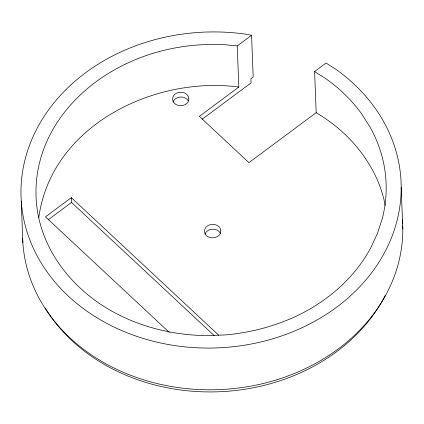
<?xml version="1.0" encoding="UTF-8"?>
<svg xmlns="http://www.w3.org/2000/svg" width="424" height="424" viewBox="0 0 424 424"><rect width="100%" height="100%" fill="white"/><g stroke="black" fill="none" stroke-linecap="round" stroke-linejoin="round"><path stroke-width="0.64" d="M38.801 217.581C51.182 125.917 153.859 75.689 238.823 87.053L237.239 45.919L251.57 35.277L253.176 77.004L250.881 78.705L251.045 82.918L202.2 119.208M218.72 335.225L71.327 197.637L45.474 216.85L169.234 332.379M48.209 219.759L71.513 202.444L71.327 197.637M238.823 87.053L199.365 116.372L248.93 162.641L316.187 112.667L314.608 71.534L326.061 63.022L335.919 69.308A190.164 158.025 -2.2 0 1 303.611 326.973A190.164 158.025 -2.2 0 1 23.453 217.756A190.164 158.025 -2.2 0 1 245.841 34.19L251.57 35.277M237.239 45.919L224.614 44.695A175.149 145.549 -2.2 0 0 151.262 53.885C107.622 67.623 67.617 97.25 47.833 139.257A175.149 145.549 -2.2 0 0 38.266 215.567C46.953 259.265 79.421 295.083 118.561 314.703A175.149 145.549 -2.2 0 0 206.848 335.591L225.478 334.918C249.953 332.766 274.021 326.533 296.307 316.161A175.149 145.549 -2.2 0 0 370.719 247.929L377.461 233.407L382.321 218.387A175.149 145.549 -2.2 0 0 370.359 127.624L361.725 113.992A175.149 145.549 -2.2 0 0 326.061 78.838L314.608 71.534M316.187 112.667C335.591 124.232 352.916 139.687 365.467 158.539M71.513 202.444L214.168 335.612M365.53 158.64C375.076 172.722 382.183 188.664 385.193 205.454M401.199 187.35L402.8 229.077M21.248 201.056L22.854 242.782M385.125 295.661A187.662 155.947 -2.2 0 1 218.302 391.787A187.662 155.947 -2.2 0 1 45.172 307.925M204.972 234.265A8.151 6.773 -2.2 0 1 212.604 229.172A8.151 6.773 -2.2 0 1 220.575 233.704M173.05 102.099A8.13 6.758 -2.2 0 1 180.227 97.038A8.13 6.758 -2.2 0 1 188.293 100.87M402.752 225.844A190.164 158.025 -2.2 0 1 217.433 389.683A190.164 158.025 -2.2 0 1 22.626 238.262M402.413 219.378A190.164 158.025 -2.2 0 1 402.683 223.904M188.844 98.845C188.585 107.908 172.478 107.929 172.595 98.713C173.352 90.116 188.42 90.073 188.844 98.845M220.809 231.016C220.549 240.101 204.4 240.122 204.516 230.884C205.274 222.266 220.395 222.229 220.809 231.016"/></g></svg>
